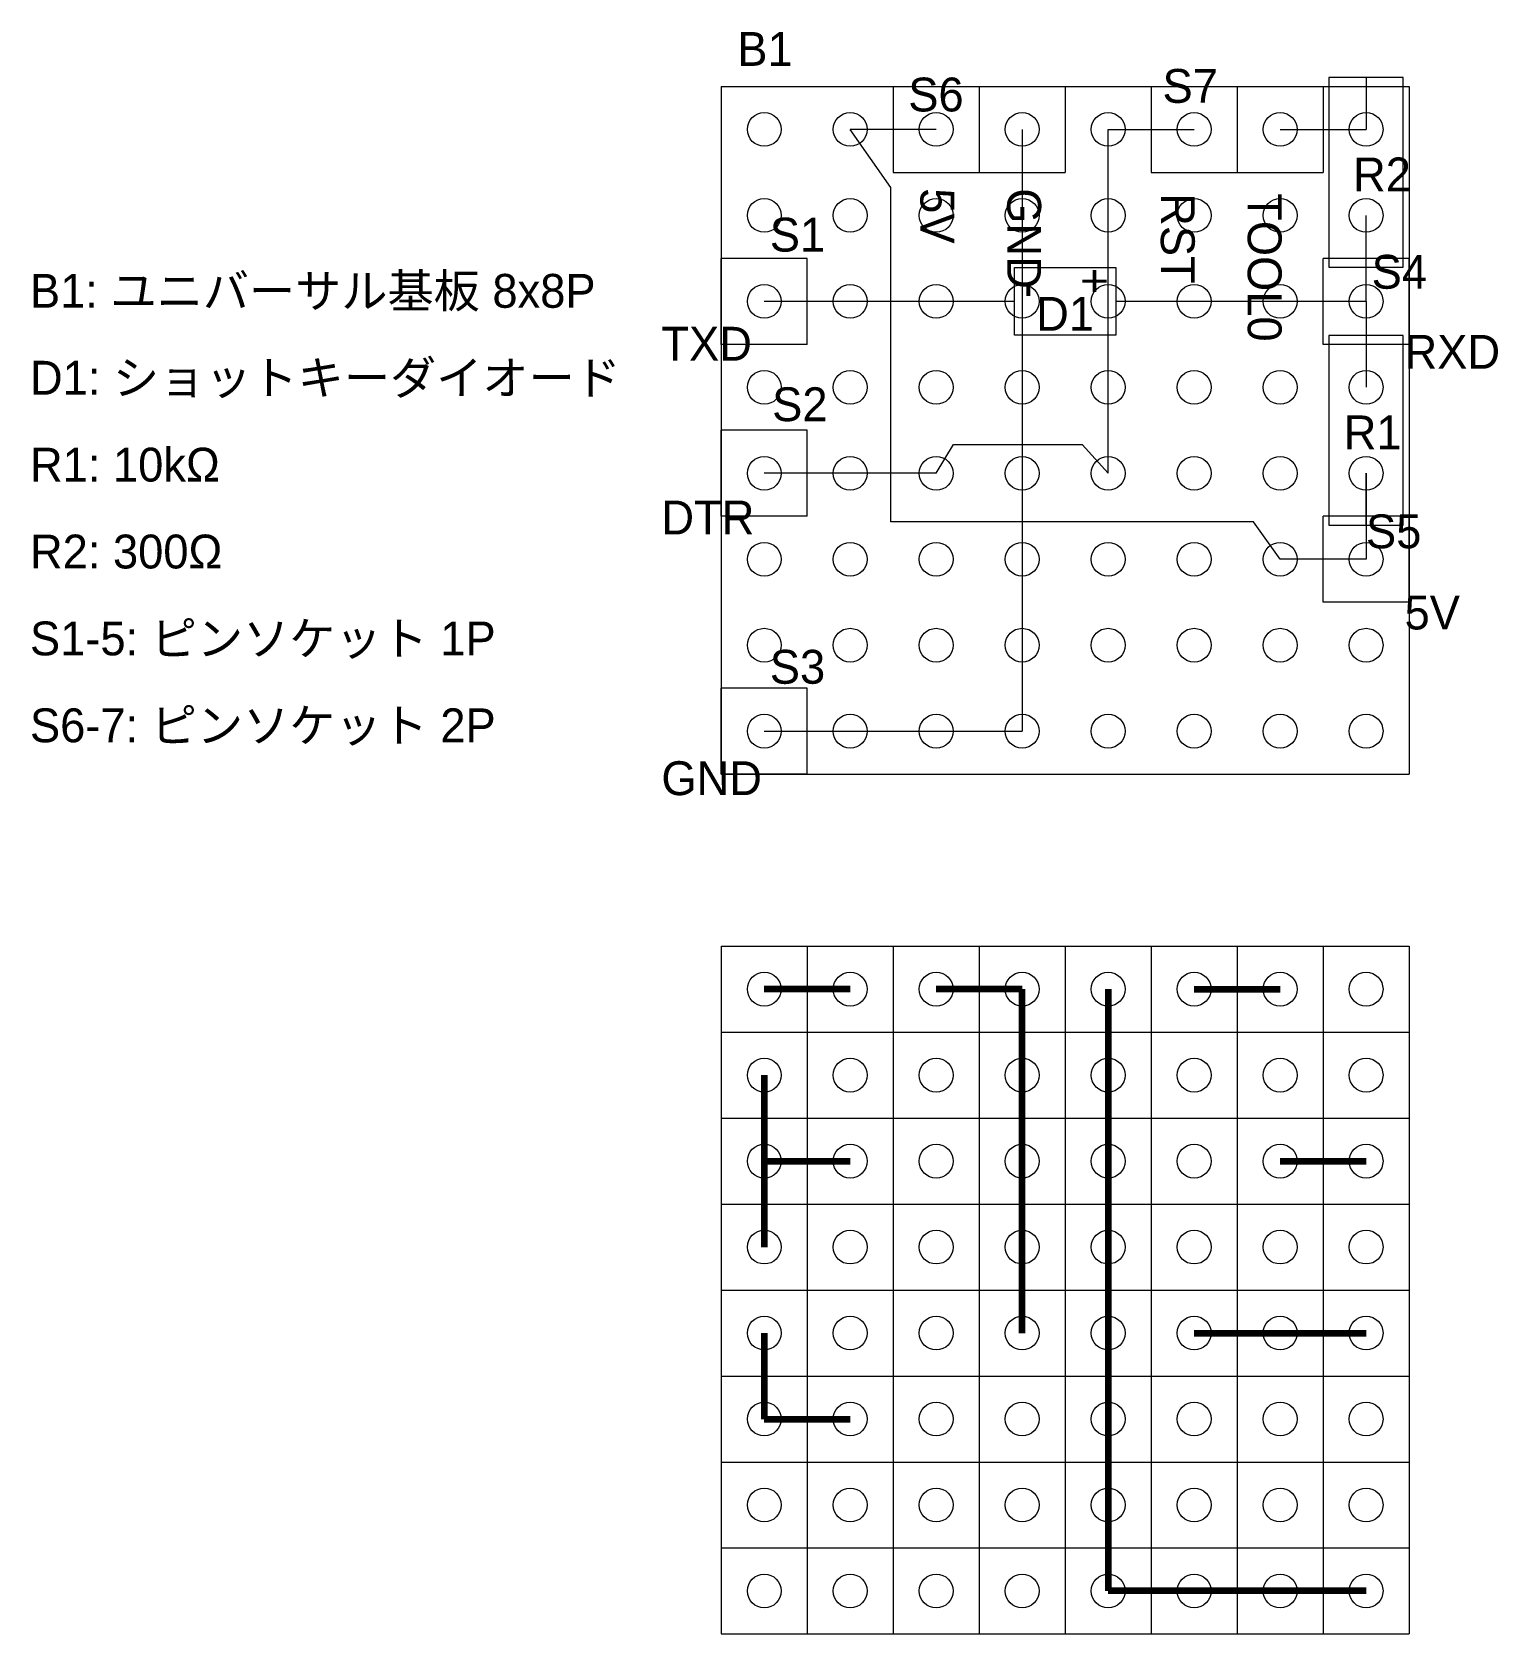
# Model space of a CAD drawing. Extents: x 219 to 262.3, y 55 to 102.4.
import ezdxf

# ---------------------------------------------------------------- set-up
doc = ezdxf.new("R2010")
doc.units = 0
doc.layers.get('0').update_dxf_attribs({"linetype": 'CONTINUOUS', "lineweight": 9})
doc.layers.add('0_GND', color=7, linetype='CONTINUOUS', lineweight=15)
doc.layers.add('5V line', color=1, linetype='CONTINUOUS', lineweight=15)
for name, color, linetype, lineweight, true_color in [('0_wire', 92, 'CONTINUOUS', 15, 0x00c800), ('diode', 212, 'CONTINUOUS', 15, 0xde00de), ('resister', 134, 'CONTINUOUS', 15, 0x00b1b1), ('socket_header', 56, 'CONTINUOUS', 15, 0x808000), ('universal_board', 253, 'CONTINUOUS', 15, 0xa0a0a4)]:
    doc.layers.add(name, color=color, linetype=linetype, lineweight=lineweight, true_color=true_color)
doc.styles.add('kst32b', font='kst32b')
doc.styles.add('unicode', font='unicode')

msp = doc.modelspace()

# ---------------------------------------------------------------- linework, layer by layer
at = {"layer": '0_GND'}
for p in [(248.28, 99.5), (240.66, 81.72)]:
    msp.add_line(p, (248.28, 81.72), dxfattribs=at)
at = {"layer": '0_GND', "lineweight": 200}
for p in [(250.82, 74.1), (258.44, 56.32)]:
    msp.add_line(p, (250.82, 56.32), dxfattribs=at)
at = {"layer": '0_wire'}
for p, q in [((250.82, 89.34), (250.82, 99.5)), ((250.82, 99.5), (253.36, 99.5)), ((255.9, 99.5), (258.44, 99.5)), ((258.44, 94.42), (258.44, 96.96)), ((243.2, 94.42), (240.66, 94.42)), ((258.44, 94.42), (255.9, 94.42)), ((258.44, 94.42), (258.44, 91.88)), ((243.2, 89.34), (240.66, 89.34)), ((245.74, 89.34), (243.2, 89.34))]:
    msp.add_line(p, q, dxfattribs=at)
at = {"layer": '0_wire', "lineweight": 200}
for p, q in [((243.2, 74.1), (240.66, 74.1)), ((248.28, 74.1), (245.74, 74.1)), ((248.28, 63.94), (248.28, 74.1)), ((240.66, 71.56), (240.66, 69.02)), ((240.66, 69.02), (240.66, 66.48)), ((240.66, 69.02), (243.2, 69.02)), ((255.9, 69.02), (258.44, 69.02)), ((253.36, 63.94), (255.9, 63.94)), ((255.9, 63.94), (258.44, 63.94))]:
    msp.add_line(p, q, dxfattribs=at)
at = {"layer": '5V line'}
for p, q in [((245.74, 99.5), (243.2, 99.5)), ((258.44, 89.34), (258.44, 86.8)), ((258.44, 86.8), (255.9, 86.8))]:
    msp.add_line(p, q, dxfattribs=at)
at = {"layer": '5V line', "lineweight": 200}
for p, q in [((253.36, 74.1), (255.9, 74.1)), ((240.66, 63.94), (240.66, 61.4)), ((240.66, 61.4), (243.2, 61.4))]:
    msp.add_line(p, q, dxfattribs=at)
at = {"layer": 'diode'}
for p, q in [((248.05, 93.42), (248.05, 95.42)), ((248.05, 95.42), (251.05, 95.42)), ((251.05, 95.42), (251.05, 93.42)), ((248.05, 94.42), (243.2, 94.42)), ((255.9, 94.42), (251.05, 94.42)), ((251.05, 93.42), (248.05, 93.42))]:
    msp.add_line(p, q, dxfattribs=at)
at = {"layer": 'resister'}
for p, q in [((259.54, 101.03), (257.34, 101.03)), ((257.34, 101.03), (257.34, 95.43)), ((258.44, 101.03), (258.44, 99.5)), ((259.54, 95.43), (259.54, 101.03)), ((258.44, 95.43), (258.44, 96.96)), ((257.34, 95.43), (259.54, 95.43)), ((259.54, 93.41), (257.34, 93.41)), ((257.34, 93.41), (257.34, 87.81)), ((258.44, 93.41), (258.44, 91.88)), ((259.54, 87.81), (259.54, 93.41)), ((245.74, 89.34), (246.249, 90.195)), ((246.249, 90.195), (250.056, 90.195)), ((250.056, 90.195), (250.82, 89.34)), ((258.44, 87.81), (258.44, 89.34)), ((257.34, 87.81), (259.54, 87.81))]:
    msp.add_line(p, q, dxfattribs=at)
msp.add_lwpolyline([(255.9, 86.8), (255.113, 87.911), (244.4, 87.911), (244.4, 97.782), (243.2, 99.5)], dxfattribs=at)
at = {"layer": 'socket_header'}
for p, q in [((244.47, 100.77), (244.47, 98.23)), ((244.47, 100.77), (247.01, 100.77)), ((247.01, 100.77), (247.01, 98.23)), ((247.01, 100.77), (249.55, 100.77)), ((247.01, 100.77), (247.01, 98.23)), ((249.55, 100.77), (249.55, 98.23)), ((252.09, 100.77), (252.09, 98.23)), ((252.09, 100.77), (254.63, 100.77)), ((254.63, 100.77), (254.63, 98.23)), ((254.63, 100.77), (257.17, 100.77)), ((254.63, 100.77), (254.63, 98.23)), ((257.17, 100.77), (257.17, 98.23)), ((244.47, 98.23), (247.01, 98.23)), ((247.01, 98.23), (249.55, 98.23)), ((252.09, 98.23), (254.63, 98.23)), ((254.63, 98.23), (257.17, 98.23)), ((239.39, 93.15), (239.39, 95.69)), ((241.93, 95.69), (239.39, 95.69)), ((241.93, 93.15), (241.93, 95.69)), ((257.17, 93.15), (257.17, 95.69)), ((259.71, 95.69), (257.17, 95.69)), ((259.71, 93.15), (259.71, 95.69)), ((241.93, 93.15), (239.39, 93.15)), ((259.71, 93.15), (257.17, 93.15)), ((241.93, 90.61), (239.39, 90.61)), ((239.39, 88.07), (239.39, 90.61)), ((241.93, 88.07), (241.93, 90.61)), ((241.93, 88.07), (239.39, 88.07)), ((257.17, 85.53), (257.17, 88.07)), ((259.71, 88.07), (257.17, 88.07)), ((259.71, 85.53), (259.71, 88.07)), ((259.71, 85.53), (257.17, 85.53)), ((239.39, 80.45), (239.39, 82.99)), ((241.93, 82.99), (239.39, 82.99)), ((241.93, 80.45), (241.93, 82.99)), ((241.93, 80.45), (239.39, 80.45))]:
    msp.add_line(p, q, dxfattribs=at)
at = {"layer": 'universal_board'}
for p, q in [((239.39, 100.77), (259.71, 100.77)), ((239.39, 100.77), (239.39, 80.45)), ((259.71, 100.77), (259.71, 80.45)), ((239.39, 80.45), (259.71, 80.45)), ((239.39, 75.37), (259.71, 75.37)), ((239.39, 75.37), (239.39, 55.05)), ((241.93, 75.37), (241.93, 55.05)), ((244.47, 75.37), (244.47, 55.05)), ((247.01, 75.37), (247.01, 55.05)), ((249.55, 75.37), (249.55, 55.05)), ((252.09, 75.37), (252.09, 55.05)), ((254.63, 75.37), (254.63, 55.05)), ((257.17, 75.37), (257.17, 55.05)), ((259.71, 75.37), (259.71, 55.05)), ((239.39, 72.83), (259.71, 72.83)), ((239.39, 70.29), (259.71, 70.29)), ((239.39, 67.75), (259.71, 67.75)), ((239.39, 65.21), (259.71, 65.21)), ((239.39, 62.67), (259.71, 62.67)), ((239.39, 60.13), (259.71, 60.13)), ((239.39, 57.59), (259.71, 57.59)), ((239.39, 55.05), (259.71, 55.05))]:
    msp.add_line(p, q, dxfattribs=at)
for centre in [(240.66, 99.5), (243.2, 99.5), (245.74, 99.5), (248.28, 99.5), (250.82, 99.5), (253.36, 99.5), (255.9, 99.5), (258.44, 99.5), (240.66, 96.96), (243.2, 96.96), (245.74, 96.96), (248.28, 96.96), (250.82, 96.96), (253.36, 96.96), (255.9, 96.96), (258.44, 96.96), (240.66, 94.42), (243.2, 94.42), (245.74, 94.42), (248.28, 94.42), (250.82, 94.42), (253.36, 94.42), (255.9, 94.42), (258.44, 94.42), (240.66, 91.88), (243.2, 91.88), (245.74, 91.88), (248.28, 91.88), (250.82, 91.88), (253.36, 91.88), (255.9, 91.88), (258.44, 91.88), (240.66, 89.34), (243.2, 89.34), (245.74, 89.34), (248.28, 89.34), (250.82, 89.34), (253.36, 89.34), (255.9, 89.34), (258.44, 89.34), (240.66, 86.8), (243.2, 86.8), (245.74, 86.8), (248.28, 86.8), (250.82, 86.8), (253.36, 86.8), (255.9, 86.8), (258.44, 86.8), (240.66, 84.26), (243.2, 84.26), (245.74, 84.26), (248.28, 84.26), (250.82, 84.26), (253.36, 84.26), (255.9, 84.26), (258.44, 84.26), (240.66, 81.72), (243.2, 81.72), (245.74, 81.72), (248.28, 81.72), (250.82, 81.72), (253.36, 81.72), (255.9, 81.72), (258.44, 81.72), (240.66, 74.1), (243.2, 74.1), (245.74, 74.1), (248.28, 74.1), (250.82, 74.1), (253.36, 74.1), (255.9, 74.1), (258.44, 74.1), (240.66, 71.56), (243.2, 71.56), (245.74, 71.56), (248.28, 71.56), (250.82, 71.56), (253.36, 71.56), (255.9, 71.56), (258.44, 71.56), (240.66, 69.02), (243.2, 69.02), (245.74, 69.02), (248.28, 69.02), (250.82, 69.02), (253.36, 69.02), (255.9, 69.02), (258.44, 69.02), (240.66, 66.48), (243.2, 66.48), (245.74, 66.48), (248.28, 66.48), (250.82, 66.48), (253.36, 66.48), (255.9, 66.48), (258.44, 66.48), (240.66, 63.94), (243.2, 63.94), (245.74, 63.94), (248.28, 63.94), (250.82, 63.94), (253.36, 63.94), (255.9, 63.94), (258.44, 63.94), (240.66, 61.4), (243.2, 61.4), (245.74, 61.4), (248.28, 61.4), (250.82, 61.4), (253.36, 61.4), (255.9, 61.4), (258.44, 61.4), (240.66, 58.86), (243.2, 58.86), (245.74, 58.86), (248.28, 58.86), (250.82, 58.86), (253.36, 58.86), (255.9, 58.86), (258.44, 58.86), (240.66, 56.32), (243.2, 56.32), (245.74, 56.32), (248.28, 56.32), (250.82, 56.32), (253.36, 56.32), (255.9, 56.32), (258.44, 56.32)]:
    msp.add_circle(centre, 0.5, dxfattribs=at)

# ---------------------------------------------------------------- texts
at = {"insert": (218.966, 88.261), "char_height": 1, "width": 17.61333, "attachment_point": 4, "line_spacing_factor": 1.54, "style": 'kst32b'}
msp.add_mtext('B1: ユニバーサル基板 8x8P\\PD1: ショットキーダイオード\\PR1: 10kΩ\\PR2: 300Ω\\PS1-5: ピンソケット 1P\\PS6-7: ピンソケット 2P\\P', dxfattribs=at)
at = {"layer": 'diode', "style": 'kst32b'}
msp.add_text('D1', height=1, dxfattribs=at).set_placement((248.692, 93.551))
at = {"layer": 'diode', "char_height": 1, "width": 0.44444, "attachment_point": 4, "rotation": 90, "line_spacing_factor": 1.54, "style": 'unicode'}
for s, insert in [('+', (250.399, 94.627)), ('-', (248.35, 94.515))]:
    msp.add_mtext(s, dxfattribs=dict(at, insert=insert))
at = {"layer": 'resister', "char_height": 1, "attachment_point": 4, "line_spacing_factor": 1.54, "style": 'kst32b'}
for s, insert, width in [('R2', (258.055, 98.169), 1.30667), ('R1', (257.78, 90.549), 1.20222)]:
    msp.add_mtext(s, dxfattribs=dict(at, insert=insert, width=width))
at = {"layer": 'socket_header', "char_height": 1, "attachment_point": 4, "line_spacing_factor": 1.54, "style": 'kst32b'}
for s, insert, width in [('S7', (252.426, 100.778), 1.27111), ('S6', (244.914, 100.523), 1.23556), ('S1', (240.824, 96.384), 1.16667), ('S4', (258.604, 95.286), 1.27111), ('TXD\\P\\PDTR\\P\\P\\PGND\\P', (237.621, 86.743), 2.09111), ('RXD\\P\\P\\P5V\\P\\P\\P', (259.577, 86.503), 2.09111), ('S2', (240.893, 91.373), 1.27111), ('S5', (258.438, 87.617), 1.23556), ('S3', (240.824, 83.616), 1.23556)]:
    msp.add_mtext(s, dxfattribs=dict(at, insert=insert, width=width))
at = {"layer": 'socket_header', "char_height": 1, "attachment_point": 4, "rotation": 270, "line_spacing_factor": 1.54, "style": 'kst32b'}
for s, insert, width in [('GND\\P5V', (247.048, 97.762), 2.02111), ('TOOL0\\PRST', (254.153, 97.615), 3.66)]:
    msp.add_mtext(s, dxfattribs=dict(at, insert=insert, width=width))
at = {"layer": 'universal_board', "insert": (239.863, 101.876), "char_height": 1, "width": 1.20222, "attachment_point": 4, "line_spacing_factor": 1.54, "style": 'kst32b'}
msp.add_mtext('B1', dxfattribs=at)

doc.saveas('drawing.dxf')
